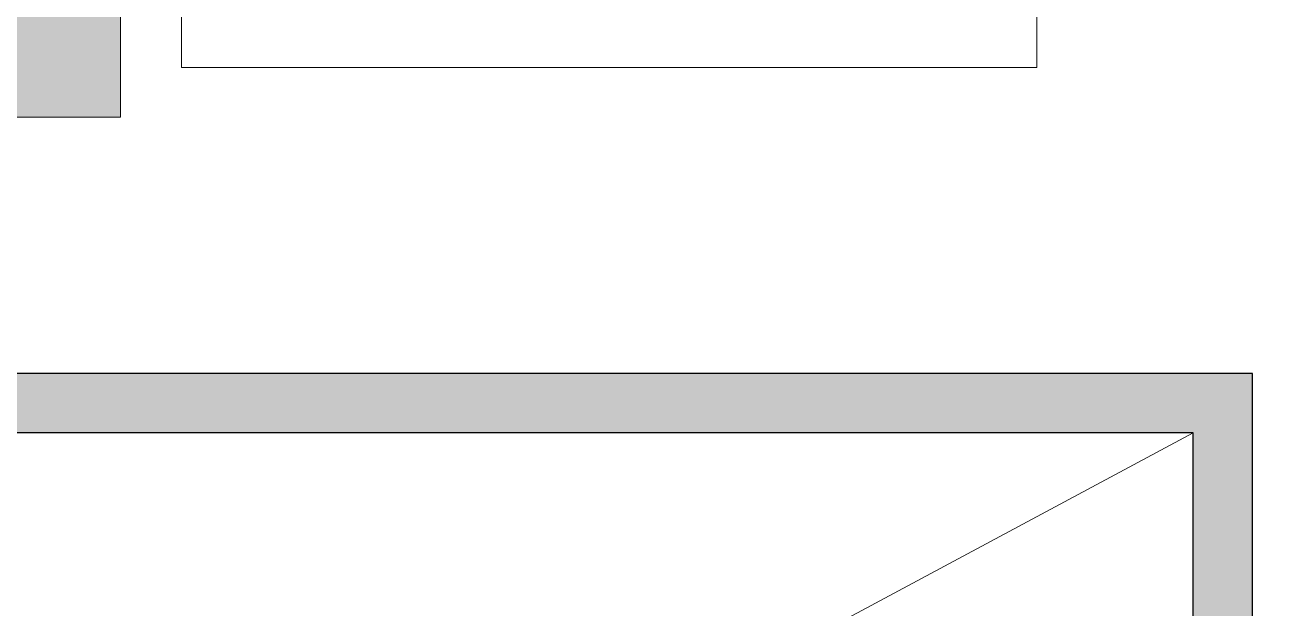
# Model space of a CAD drawing. Header units: millimetres. Extents: x -294625 to 2136527, y -251383 to 128331.
# Drawn here: x 1134692 to 1136788, y -216341 to -215359 of the extents above; entities that cross this region are included whole.
import ezdxf

# ---------------------------------------------------------------- set-up
doc = ezdxf.new("R2010")
doc.units = ezdxf.units.MM
for name, color, linetype, lineweight in [('A-FLOR-PATT-1', 254, 'Continuous', 18), ('ICE-WALL', 3, 'Continuous', 25), ('N2-PK-TB', 2, 'Continuous', 20), ('N3-NOTE', 11, 'Continuous', 13)]:
    doc.layers.add(name, color=color, linetype=linetype, lineweight=lineweight)
doc.styles.add('P-VNTIMEH', font='vntimeh.shx', dxfattribs={"width": 0.75, "height": 300})
doc.dimstyles.new('N-NOTE', dxfattribs={"dimtxt": 200, "dimasz": 30, "dimexe": 50, "dimexo": 50, "dimgap": 100, "dimtad": 1, "dimdec": 0, "dimdsep": 46, "dimtxsty": 'P-VNTIMEH', "dimblk": 'OPEN30', "dimcen": 0, "dimse1": 1, "dimse2": 1, "dimclrd": 256, "dimclre": 7, "dimclrt": 256, "dimadec": 0, "dimazin": 0, "dimtfac": 1, "dimtdec": 0, "dimtix": 1, "dimtmove": 2, "dimatfit": 3, "dimldrblk": 'OPEN30', "dimfxl": 1, "dimtolj": 1, "dimtzin": 0, "dimarcsym": 0})

# ---------------------------------------------------------------- blocks, each defined once
blk = doc.blocks.new('_Open30')
at = {"color": 0, "linetype": 'ByBlock', "lineweight": -2}
for p, q in [((-1, 0.268), (0, 0)), ((0, 0), (-1, -0.268)), ((0, 0), (-1, 0))]:
    blk.add_line(p, q, dxfattribs=at)

msp = doc.modelspace()

# ---------------------------------------------------------------- hatches: boundary and pattern name
at = {"layer": 'A-FLOR-PATT-1'}
h = msp.add_hatch(dxfattribs=at)
h.set_pattern_fill('ANGLE', color=256, scale=3, style=0)
h.set_pattern_definition([(0, (143.117, 0.707), (0, 20.955), [15.24, -5.715]), (90, (143.117, 0.707), (-20.955, 1e-15), [15.24, -5.715])])
h.paths.add_polyline_path([(1134853.5, -214163.8), (1134853.5, -215513.8), (1132753.2, -215513.8), (1132753.2, -214163.8)])
h.paths.add_polyline_path([(1134653.5, -214363.8), (1134653.5, -215313.8), (1132953.2, -215313.8), (1132953.2, -214363.8)], flags=16)
h = msp.add_hatch(dxfattribs=at)
h.set_pattern_fill('ANGLE', color=256, scale=3, style=0)
h.set_pattern_definition([(0, (72.387, -280.889), (0, 20.955), [15.24, -5.715]), (90, (72.387, -280.889), (-20.955, 1e-15), [15.24, -5.715])])
h.paths.add_polyline_path([(1133760.9, -217645.4), (1136760.5, -217645.4), (1136760.5, -215945.4), (1133760.9, -215945.4)])
h.paths.add_polyline_path([(1133860.5, -217545.4), (1136660.5, -217545.4), (1136660.5, -216045.4), (1133860.5, -216045.4)], flags=16)

# ---------------------------------------------------------------- linework, layer by layer
at = {"layer": 'ICE-WALL', "lineweight": 30, "ltscale": 500}
for points in [[(1133760.9, -217645.4), (1136760.5, -217645.4), (1136760.5, -215945.4), (1133760.9, -215945.4)], [(1133860.5, -217545.4), (1136660.5, -217545.4), (1136660.5, -216045.4), (1133860.5, -216045.4)]]:
    msp.add_lwpolyline(points, close=True, dxfattribs=at)
at = {"layer": 'N2-PK-TB'}
msp.add_lwpolyline([(1134853.5, -214163.8), (1134853.5, -215513.8), (1132753.2, -215513.8), (1132753.2, -214163.8)], close=True, dxfattribs=at)
at = {"layer": 'N3-NOTE'}
msp.add_line((1136660.5, -216045.4), (1133860.5, -217545.4), dxfattribs=at)
msp.add_lwpolyline([(1134956.2, -215122.5), (1136396.9, -215122.5), (1136396.9, -215430.1), (1134956.2, -215430.1)], close=True, dxfattribs=at)

# ---------------------------------------------------------------- leaders
msp.add_leader([(1136687.4, -216728.7), (1138489.4, -215277.4), (1140102.9, -215287.3)], dimstyle='N-NOTE', override={"dimasz": 75, "dimtad": 0}, dxfattribs=at)

doc.saveas('drawing.dxf')
